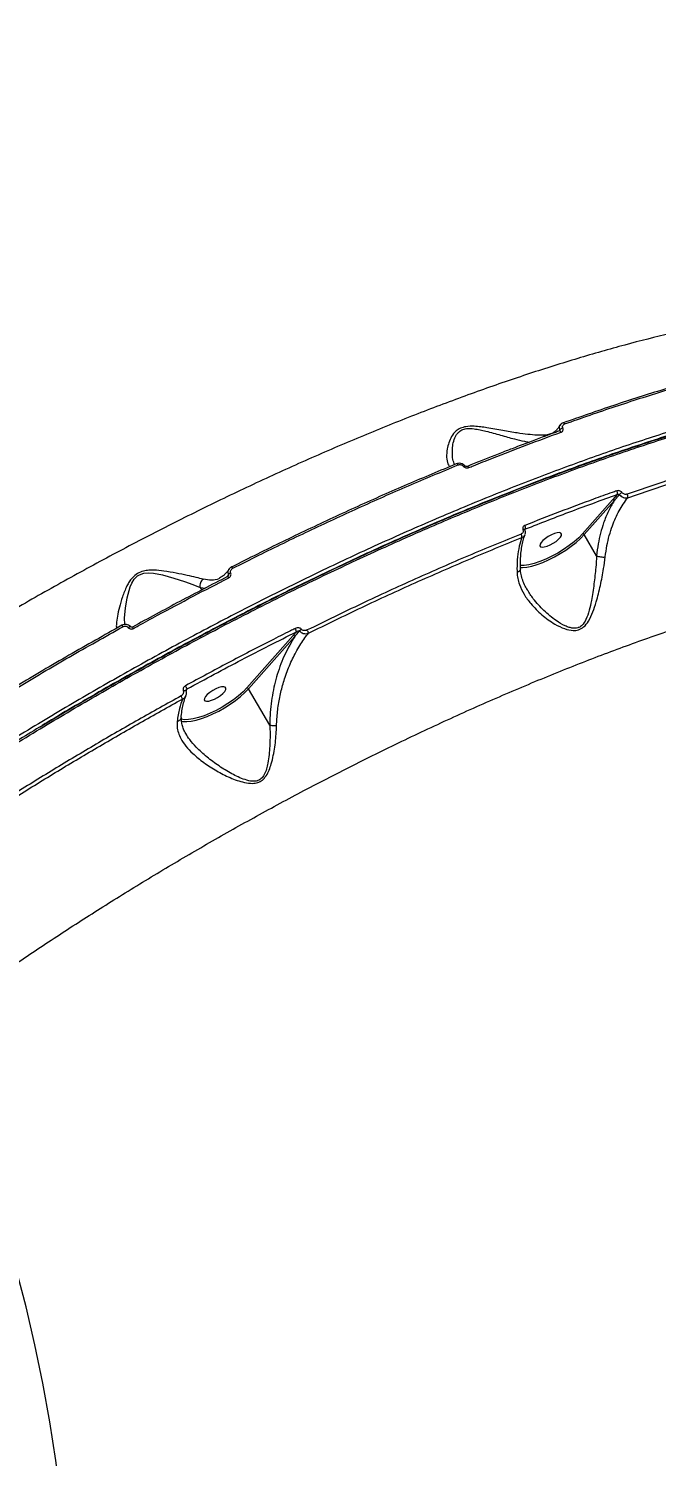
# Model space of a CAD drawing. Header units: millimetres. Extents: x -6879 to 7341, y -8047 to 7187.
# Drawn here: x 160 to 388, y 3235 to 3752 of the extents above; entities that cross this region are included whole.
import ezdxf

# ---------------------------------------------------------------- set-up
doc = ezdxf.new("R2010")
doc.units = ezdxf.units.MM
for name, color, linetype in [('DIKOM_ОБЪЕКТ', 7, 'Continuous'), ('DIKOM_РАЗМЕР_ЗОНА', 7, 'Continuous'), ('DIKOM_РАЗМЕР_ОБЪЕКТА', 7, 'Continuous')]:
    doc.layers.add(name, color=color, linetype=linetype)
doc.styles.add('style1', font='arial.ttf', dxfattribs={"width": 0.8})
doc.dimstyles.new('1-50', dxfattribs={"dimtxt": 300, "dimasz": 200, "dimexe": 100, "dimexo": 0, "dimgap": 100, "dimtad": 0, "dimdec": 0, "dimtxsty": 'style1', "dimcen": 0, "dimclrd": 7, "dimclre": 7, "dimadec": 1, "dimazin": 2, "dimtfac": 1, "dimtdec": 0, "dimtmove": 1, "dimatfit": 3, "dimfxl": 0, "dimlwd": 25, "dimlwe": 18, "dimarcsym": 0})

# ---------------------------------------------------------------- blocks, each defined once
blk = doc.blocks.new('*D19')
at = {"layer": 'Defpoints', "color": 0, "transparency": 16777216}
for p in [(5624.04, 6094.27), (-4435.35, 2864.29), (5624.04, -2640.11)]:
    blk.add_point(p, dxfattribs=at)
at = {"layer": 'DIKOM_РАЗМЕР_ОБЪЕКТА', "color": 7, "lineweight": 18, "transparency": 16777216}
for p, q in [((-4435.35, 2864.29), (-4435.35, 6194.27)), ((5624.04, -2640.11), (5624.04, 6194.27))]:
    blk.add_line(p, q, dxfattribs=at)
at = {"layer": 'DIKOM_РАЗМЕР_ОБЪЕКТА', "color": 7, "lineweight": 25, "transparency": 16777216}
for p, q in [((-4235.35, 6094.27), (2113.67, 6094.27)), ((5424.04, 6094.27), (3193.46, 6094.27))]:
    blk.add_line(p, q, dxfattribs=at)
at = {"layer": 'DIKOM_РАЗМЕР_ОБЪЕКТА', "color": 7, "transparency": 16777216}
for points in [[(-4235.35, 6127.6), (-4235.35, 6060.94), (-4435.35, 6094.27)], [(5424.04, 6127.6), (5424.04, 6060.94), (5624.04, 6094.27)]]:
    blk.add_solid(points, dxfattribs=at)
at = {"layer": 'DIKOM_РАЗМЕР_ОБЪЕКТА', "color": 0, "transparency": 16777216, "insert": (2653.56, 6094.27), "char_height": 300, "attachment_point": 5, "style": 'style1'}
blk.add_mtext('10100', dxfattribs=at)
blk = doc.blocks.new('*D17')
at = {"layer": 'Defpoints', "color": 0, "transparency": 16777216}
for p in [(-5935.35, 6990.27), (-5935.35, 998.27), (7340.79, -2830.86)]:
    blk.add_point(p, dxfattribs=at)
at = {"layer": 'DIKOM_РАЗМЕР_ЗОНА', "color": 7, "lineweight": 18, "transparency": 16777216}
for p, q in [((-5935.35, 998.27), (-5935.35, 7090.27)), ((7340.79, -2830.86), (7340.79, 7090.27))]:
    blk.add_line(p, q, dxfattribs=at)
at = {"layer": 'DIKOM_РАЗМЕР_ЗОНА', "color": 7, "lineweight": 25, "transparency": 16777216}
for p, q in [((-5735.35, 6990.27), (2016.67, 6990.27)), ((7140.79, 6990.27), (3096.46, 6990.27))]:
    blk.add_line(p, q, dxfattribs=at)
at = {"layer": 'DIKOM_РАЗМЕР_ЗОНА', "color": 7, "transparency": 16777216}
for points in [[(-5735.35, 7023.6), (-5735.35, 6956.94), (-5935.35, 6990.27)], [(7140.79, 7023.6), (7140.79, 6956.94), (7340.79, 6990.27)]]:
    blk.add_solid(points, dxfattribs=at)
at = {"layer": 'DIKOM_РАЗМЕР_ЗОНА', "color": 0, "transparency": 16777216, "insert": (2556.56, 6990.27), "char_height": 300, "attachment_point": 5, "style": 'style1'}
blk.add_mtext('13300', dxfattribs=at)

msp = doc.modelspace()

# ---------------------------------------------------------------- linework, layer by layer
at = {"layer": 'DIKOM_ОБЪЕКТ', "color": 7, "linetype": 'Continuous', "lineweight": 15}
for p, q in [((352.68, 3606.97), (352.48, 3606.58)), ((349.44, 3605.53), (347.67, 3605.13)), ((371.83, 3581.64), (360.98, 3569.38)), ((361.58, 3569.05), (372.43, 3581.31)), ((373.58, 3583.61), (371.83, 3581.64)), ((340.11, 3570.67), (340.32, 3571.11)), ((366.07, 3561.38), (361.58, 3569.05)), ((232.74, 3556.44), (232.65, 3556.28)), ((222.3, 3549.94), (224.22, 3549.67)), ((222.3, 3549.94), (222.87, 3548.97)), ((229.84, 3553.53), (229.73, 3553.47)), ((256.05, 3532.5), (239.27, 3513.54)), ((239.86, 3513.21), (256.65, 3532.17)), ((257.25, 3533.86), (256.05, 3532.5)), ((217.22, 3512.44), (217.56, 3513.14)), ((247.57, 3500.04), (239.86, 3513.21))]:
    msp.add_line(p, q, dxfattribs=at)
at = {"layer": 'DIKOM_ОБЪЕКТ', "color": 7, "linetype": 'Continuous', "lineweight": 15, "flags": 128}
for points in [[(353.9, 3609.59), (353.83, 3609.56), (353.8, 3609.53)], [(354.49, 3609.16), (354.4, 3609.3), (354.3, 3609.42), (354.2, 3609.51), (354.09, 3609.57), (354, 3609.6), (353.91, 3609.6), (353.9, 3609.59)], [(353.21, 3606.2), (353.12, 3606.35), (353.01, 3606.47), (352.91, 3606.56), (352.8, 3606.62), (352.7, 3606.65), (352.62, 3606.63), (352.61, 3606.63)], [(315.84, 3594.31), (315.75, 3594.46), (315.65, 3594.58), (315.56, 3594.67), (315.47, 3594.74), (315.38, 3594.77), (315.31, 3594.77), (315.25, 3594.74), (315.2, 3594.68)], [(317.76, 3593.83), (317.88, 3593.89), (317.99, 3593.95), (318.1, 3593.99), (318.19, 3594.01), (318.26, 3594.01), (318.32, 3594), (318.36, 3593.98), (318.36, 3593.97)], [(319.7, 3593.33), (319.61, 3593.47), (319.51, 3593.6), (319.41, 3593.69), (319.32, 3593.76), (319.23, 3593.79), (319.15, 3593.78), (319.15, 3593.78)], [(340.1, 3570.75), (340.06, 3570.81), (339.98, 3570.86), (339.86, 3570.88), (339.72, 3570.89), (339.56, 3570.88), (339.38, 3570.84)], [(360.98, 3569.38), (359.59, 3567.95), (357.95, 3566.5), (356.11, 3565.07), (354.11, 3563.69), (351.99, 3562.39), (349.82, 3561.2), (347.63, 3560.16), (345.49, 3559.29), (343.45, 3558.61), (341.55, 3558.13), (339.84, 3557.88), (338.36, 3557.84), (338.35, 3557.84)], [(338.38, 3557.14), (339.18, 3557.14), (340.77, 3557.31), (342.55, 3557.68), (344.48, 3558.24), (346.53, 3558.99), (348.64, 3559.91), (350.78, 3560.98), (352.9, 3562.17), (354.94, 3563.47), (356.87, 3564.83), (358.65, 3566.24), (360.23, 3567.65), (361.58, 3569.05)], [(353.4, 3569.27), (353.14, 3569.62), (352.59, 3569.78), (351.79, 3569.72), (350.79, 3569.45), (349.69, 3569), (348.56, 3568.4), (347.51, 3567.7), (346.62, 3566.95), (345.95, 3566.22), (345.57, 3565.57), (345.5, 3565.05), (345.76, 3564.69), (346.31, 3564.54), (347.11, 3564.6), (348.11, 3564.86), (349.21, 3565.32), (350.34, 3565.92), (351.39, 3566.62), (352.28, 3567.36), (352.95, 3568.09), (353.33, 3568.74), (353.4, 3569.27)], [(194.94, 3536.48), (194.93, 3538.96), (195.23, 3542.38), (195.81, 3546.11), (196.93, 3550.09), (197.54, 3551.52), (198.39, 3552.89), (199.58, 3554.09), (200.02, 3554.39), (201.5, 3555), (201.87, 3555.09), (203.63, 3555.24), (205.35, 3555.11), (208.64, 3554.47), (212.82, 3553.28), (216.6, 3552.02), (219.7, 3550.93), (222.29, 3549.95), (222.29, 3549.95), (222.29, 3549.95)], [(233.72, 3557.37), (233.71, 3557.36), (233.7, 3557.31)], [(234.15, 3556.86), (234.06, 3557), (233.98, 3557.13), (233.9, 3557.23), (233.83, 3557.31), (233.78, 3557.36), (233.74, 3557.37), (233.72, 3557.37)], [(232.24, 3553.91), (232.23, 3553.89), (232.22, 3553.84)], [(232.67, 3553.4), (232.58, 3553.55), (232.49, 3553.68), (232.41, 3553.79), (232.34, 3553.86), (232.29, 3553.91), (232.25, 3553.92), (232.24, 3553.91)], [(194.29, 3535.7), (194.2, 3535.84), (194.12, 3535.97), (194.05, 3536.08), (193.99, 3536.16), (193.95, 3536.22), (193.92, 3536.24), (193.91, 3536.24), (193.92, 3536.2)], [(196.2, 3535.37), (196.37, 3535.49), (196.53, 3535.58), (196.68, 3535.65), (196.81, 3535.7), (196.93, 3535.72), (197.02, 3535.72), (197.08, 3535.68), (197.09, 3535.67)], [(231.68, 3513.43), (231.43, 3513.78), (230.88, 3513.94), (230.07, 3513.88), (229.08, 3513.61), (227.97, 3513.16), (226.85, 3512.56), (225.8, 3511.86), (224.9, 3511.11), (224.24, 3510.38), (223.86, 3509.73), (223.79, 3509.21), (224.04, 3508.85), (224.59, 3508.7), (225.4, 3508.76), (226.4, 3509.02), (227.5, 3509.48), (228.62, 3510.08), (229.67, 3510.78), (230.57, 3511.52), (231.23, 3512.25), (231.61, 3512.9), (231.68, 3513.43)], [(239.27, 3513.54), (237.87, 3512.11), (236.24, 3510.66), (234.4, 3509.23), (232.4, 3507.85), (230.28, 3506.55), (228.1, 3505.36), (225.92, 3504.32), (223.78, 3503.45), (221.73, 3502.77), (219.83, 3502.29), (218.12, 3502.04), (216.65, 3502), (215.44, 3502.2), (215.42, 3502.2)], [(215.53, 3501.44), (216.11, 3501.34), (217.47, 3501.3), (219.05, 3501.47), (220.83, 3501.84), (222.77, 3502.4), (224.81, 3503.15), (226.93, 3504.07), (229.07, 3505.14), (231.18, 3506.33), (233.23, 3507.63), (235.16, 3508.99), (236.93, 3510.4), (238.51, 3511.81), (239.86, 3513.21)], [(216.2, 3512.48), (216.43, 3512.56), (216.65, 3512.61), (216.85, 3512.63), (217.02, 3512.62), (217.14, 3512.59), (217.22, 3512.53), (217.23, 3512.51)], [(174.37, 3191.28), (173.26, 3205.42), (171.79, 3219.52), (169.97, 3233.57), (167.8, 3247.58), (165.28, 3261.52), (162.41, 3275.39), (159.19, 3289.19), (155.63, 3302.9), (151.73, 3316.53), (147.49, 3330.05), (142.9, 3343.47), (137.99, 3356.78), (132.73, 3369.96), (127.15, 3383.02)]]:
    msp.add_lwpolyline(points, dxfattribs=at)
at = {"layer": 'DIKOM_ОБЪЕКТ', "color": 7, "linetype": 'Continuous', "lineweight": 15}
for centre, radius, start, end in [((354.1, 3605.94), 1.76, 98.0161, 143.8834), ((371.87, 3581.01), 0.635, 28.108, 93.5156), ((372.1, 3584.06), 1.55, 343.0401, 33.7853), ((376.89, 3581.37), 3.35, 118.4044, 138.94), ((375.84, 3582.86), 1.59, 344.9001, 33.0941), ((338.58, 3571.41), 1.76, 350.2292, 33.8782), ((337.15, 3568.25), 1.87, 352.9997, 33.1979), ((361.02, 3568.75), 0.635, 28.1042, 93.5195), ((233.88, 3553.51), 1.7, 105.5248, 141.8227), ((196.74, 3534.5), 1.48, 21.6873, 47.543), ((253.97, 3533.25), 3.34, 10.5227, 32.6972), ((260.57, 3532.41), 2.82, 123.4276, 141.8995), ((258.24, 3532.66), 3.43, 11.1267, 32.2588), ((256.08, 3531.87), 0.635, 28.108, 93.5156), ((210.86, 3510.54), 7.18, 21.256, 31.4926), ((208.13, 3506.22), 8.48, 22.6915, 31.163), ((239.3, 3512.91), 0.635, 28.1073, 93.5163)]:
    msp.add_arc(centre, radius, start, end, dxfattribs=at)
for points, knots in [([(500.36, 3651.28), (496.75, 3651.73), (489.53, 3652.63), (477.6, 3653.1), (464.92, 3652.92), (451.45, 3652.03), (437.29, 3650.46), (422.46, 3648.2), (406.99, 3645.24), (390.9, 3641.6), (374.25, 3637.29), (357.13, 3632.34), (339.61, 3626.78), (321.73, 3620.6), (303.53, 3613.81), (285.03, 3606.44), (266.3, 3598.51), (247.43, 3590.06), (228.5, 3581.13), (209.57, 3571.74), (190.66, 3561.89), (171.81, 3551.62), (153.07, 3540.96), (134.55, 3529.97), (116.32, 3518.68), (98.43, 3507.14), (80.91, 3495.35), (63.79, 3483.34), (47.13, 3471.16), (31.01, 3458.86), (15.49, 3446.5), (1.75, 3435.04), (-10.38, 3424.51), (-17.4, 3418.12), (-20.91, 3414.92)], [0, 0, 0, 0, 0.031557, 0.063213, 0.09492, 0.126627, 0.158283, 0.189839, 0.221397, 0.253054, 0.284762, 0.31647, 0.348127, 0.379685, 0.411265, 0.442944, 0.474674, 0.506404, 0.538084, 0.569664, 0.601295, 0.633025, 0.664806, 0.696588, 0.728318, 0.75995, 0.791659, 0.823468, 0.855327, 0.887186, 0.918995, 0.950705, 0.975352, 1, 1, 1, 1]), ([(584.28, 3621.33), (582.55, 3622.06), (577.88, 3624), (569.44, 3626.58), (558.74, 3628.86), (546.96, 3630.4), (534.12, 3631.19), (520.23, 3631.18), (505.61, 3630.39), (490.31, 3628.83), (474.41, 3626.55), (457.67, 3623.5), (440.1, 3619.66), (421.75, 3615.03), (403.01, 3609.71), (383.96, 3603.73), (364.69, 3597.15), (344.87, 3589.85), (324.55, 3581.82), (303.8, 3573.09), (283.31, 3563.95), (263.15, 3554.47), (243.41, 3544.72), (223.5, 3534.42), (203.49, 3523.59), (183.44, 3512.26), (163.52, 3500.51), (143.79, 3488.37), (124.32, 3475.88), (105.05, 3462.98), (86.05, 3449.72), (67.4, 3436.13), (49.5, 3422.5), (32.41, 3408.89), (16.15, 3395.34), (0.45, 3381.63), (-14.61, 3367.81), (-28.94, 3353.91), (-41.5, 3341.06), (-48.92, 3332.92), (-52.21, 3329.32)], [0, 0, 0, 0, 0.015652, 0.042168, 0.068704, 0.09522, 0.122506, 0.149814, 0.1771, 0.203616, 0.230153, 0.256669, 0.283955, 0.311264, 0.33855, 0.365066, 0.391602, 0.418118, 0.445404, 0.472713, 0.499999, 0.52556, 0.55114, 0.576701, 0.602949, 0.629218, 0.655467, 0.681983, 0.708519, 0.735035, 0.762321, 0.78963, 0.816916, 0.843432, 0.869969, 0.896485, 0.923771, 0.951079, 0.978366, 1, 1, 1, 1]), ([(40.09, 3412.59), (43.42, 3415.24), (52.42, 3422.38), (67.58, 3433.92), (85.66, 3447.14), (104.44, 3460.29), (123.86, 3473.33), (143.88, 3486.21), (164.05, 3498.64), (184.3, 3510.59), (204.55, 3522.03), (225.14, 3533.17), (246.01, 3543.94), (267.09, 3554.29), (287.92, 3564), (308.43, 3573.05), (328.56, 3581.44), (348.65, 3589.3), (368.62, 3596.58), (388.38, 3603.24), (407.52, 3609.14), (425.98, 3614.27), (443.72, 3618.65), (461.04, 3622.35), (477.85, 3625.33), (494.08, 3627.55), (509.37, 3628.97), (523.7, 3629.61), (537.05, 3629.49), (549.64, 3628.61), (561.4, 3626.94), (572.26, 3624.47), (581.57, 3621.4), (589.46, 3617.83), (595.44, 3614.44), (598.59, 3611.95), (599.84, 3610.97)], [0, 0, 0, 0, 0.017703, 0.047693, 0.077705, 0.107695, 0.138556, 0.169442, 0.200303, 0.230293, 0.260306, 0.290296, 0.321156, 0.352043, 0.382903, 0.412893, 0.442906, 0.472896, 0.503757, 0.534643, 0.565504, 0.595493, 0.625506, 0.655496, 0.686357, 0.717243, 0.748104, 0.778094, 0.808107, 0.838096, 0.868957, 0.899843, 0.930704, 0.956805, 0.982938, 1, 1, 1, 1]), ([(164.16, 3499.32), (164.21, 3499.35), (170.67, 3503.33), (183.8, 3510.95), (203.51, 3522.14), (223.42, 3532.91), (243.4, 3543.26), (263.36, 3553.14), (283.51, 3562.63), (303.81, 3571.69), (324.23, 3580.28), (344.44, 3588.27), (364.35, 3595.63), (383.87, 3602.32), (402.94, 3608.31), (421.51, 3613.59), (439.57, 3618.15), (457.06, 3621.98), (473.9, 3625.08), (490.01, 3627.42), (504.36, 3628.89), (517.09, 3629.64), (528.35, 3629.83), (539.03, 3629.53), (549.23, 3628.71), (558.91, 3627.35), (568, 3625.44), (576.44, 3623.03), (581.45, 3620.98), (583.96, 3619.96)], [0, 0, 0, 0, 0.000287, 0.03971, 0.079248, 0.118845, 0.158441, 0.197979, 0.237402, 0.278333, 0.319393, 0.360519, 0.401645, 0.442706, 0.483637, 0.524568, 0.565628, 0.606754, 0.64788, 0.688941, 0.729872, 0.763038, 0.796238, 0.829439, 0.862605, 0.896934, 0.931302, 0.96567, 1, 1, 1, 1]), ([(599.71, 3611.28), (599.16, 3611.72), (597.52, 3613.03), (594.51, 3615.02), (590.7, 3617.25), (586.61, 3619.31), (582.25, 3621.2), (577.63, 3622.92), (572.78, 3624.45), (567.7, 3625.79), (562.41, 3626.95), (556.89, 3627.92), (551.15, 3628.7), (545.19, 3629.3), (539.01, 3629.71), (532.59, 3629.94), (525.95, 3629.98), (519.09, 3629.84), (511.99, 3629.51), (504.67, 3628.99), (497.18, 3628.3), (489.53, 3627.42), (481.73, 3626.37), (473.78, 3625.13), (465.68, 3623.72), (457.43, 3622.13), (449.02, 3620.36), (440.45, 3618.41), (431.72, 3616.28), (422.82, 3613.97), (413.75, 3611.48), (404.54, 3608.81), (395.2, 3605.97), (385.79, 3602.97), (376.32, 3599.83), (366.78, 3596.53), (357.18, 3593.09), (347.51, 3589.49), (337.77, 3585.73), (327.95, 3581.83), (318.06, 3577.76), (308.08, 3573.54), (298.02, 3569.16), (287.89, 3564.63), (277.71, 3559.96), (267.54, 3555.17), (257.4, 3550.27), (247.29, 3545.26), (237.21, 3540.15), (227.15, 3534.92), (217.12, 3529.59), (207.1, 3524.15), (197.1, 3518.58), (189.44, 3514.25), (185.12, 3511.74), (184.11, 3511.15)], [0, 0, 0, 0, 0.009822, 0.02895, 0.04816, 0.067472, 0.086905, 0.106415, 0.125861, 0.145217, 0.164505, 0.183744, 0.202955, 0.222158, 0.241373, 0.260614, 0.279903, 0.299262, 0.318712, 0.338247, 0.35775, 0.377136, 0.396438, 0.415678, 0.43488, 0.454064, 0.473253, 0.492461, 0.511711, 0.531024, 0.550422, 0.569921, 0.589422, 0.608821, 0.62813, 0.647373, 0.66657, 0.685744, 0.704917, 0.724106, 0.74333, 0.762612, 0.781972, 0.801434, 0.820934, 0.840359, 0.859687, 0.878942, 0.898146, 0.917321, 0.936488, 0.955667, 0.974875, 0.994134, 1, 1, 1, 1]), ([(425.03, 3631.25), (419.37, 3629.8), (408.06, 3626.91), (390.43, 3621.74), (372.37, 3616.01), (359.97, 3611.66), (353.77, 3609.49)], [0, 0, 0, 0, 0.248594, 0.49719, 0.748595, 1, 1, 1, 1]), ([(354.49, 3609.16), (360.64, 3611.32), (372.93, 3615.63), (390.97, 3621.36), (408.72, 3626.57), (420.18, 3629.51), (425.91, 3630.98)], [0, 0, 0, 0, 0.2485946, 0.4971902, 0.7485962, 1, 1, 1, 1]), ([(347.67, 3605.13), (347.22, 3605.11), (346.31, 3605.06), (344.17, 3605.11), (341.2, 3605.35), (337.03, 3605.91), (332.06, 3606.78), (327.54, 3607.63), (324.05, 3608.14), (321.49, 3608.37), (318.93, 3608.32), (316.65, 3607.67), (314.78, 3606.46), (313.37, 3604.59), (312.42, 3602.34), (311.78, 3599.71), (311.6, 3596.97), (311.96, 3594.85), (312.57, 3594.01), (312.78, 3593.71)], [0, 0, 0, 0, 0.044337, 0.089588, 0.159954, 0.232467, 0.3225, 0.415212, 0.450361, 0.485928, 0.532943, 0.566426, 0.599807, 0.6531, 0.710266, 0.768667, 0.857877, 0.949791, 1, 1, 1, 1]), ([(314.59, 3594.42), (314.37, 3595.01), (313.82, 3596.44), (313.71, 3599.06), (313.91, 3601.77), (314.42, 3603.7), (315.13, 3605.16), (315.91, 3606.18), (317.13, 3607.08), (319.17, 3607.61), (321.5, 3607.48), (323.82, 3607.07), (327.06, 3606.29), (331.31, 3605.1), (335.94, 3603.81), (339.43, 3602.97), (341.05, 3602.68), (341.62, 3602.57)], [0, 0, 0, 0, 0.082475, 0.198578, 0.271165, 0.343556, 0.375555, 0.407445, 0.445616, 0.483564, 0.53884, 0.582415, 0.626079, 0.74255, 0.859104, 0.950662, 1, 1, 1, 1]), ([(352.73, 3608.7), (352.59, 3608.44), (352.2, 3607.73), (351.48, 3606.87), (350.59, 3606.1), (349.91, 3605.67), (349.47, 3605.55), (349.38, 3605.53)], [0, 0, 0, 0, 0.147047, 0.398727, 0.657783, 0.931482, 1, 1, 1, 1]), ([(352.77, 3608.61), (352.73, 3608.54), (352.55, 3608.29), (352.48, 3607.71), (352.61, 3607.22), (352.68, 3606.97)], [0, 0, 0, 0, 0.137457, 0.56865, 1, 1, 1, 1]), ([(352.68, 3606.97), (352.69, 3606.93), (352.72, 3606.83), (352.71, 3606.73), (352.68, 3606.68), (352.68, 3606.67)], [0, 0, 0, 0, 0.4461514, 0.8938525, 1, 1, 1, 1]), ([(353.91, 3609.57), (353.74, 3609.5), (353.3, 3609.34), (352.89, 3608.97), (352.78, 3608.65), (352.76, 3608.61)], [0, 0, 0, 0, 0.350117, 0.901799, 1, 1, 1, 1]), ([(353.21, 3606.2), (353.24, 3606.21), (353.41, 3606.27), (353.68, 3606.46), (353.9, 3606.82), (353.98, 3607.24), (353.9, 3607.53), (353.85, 3607.68)], [0, 0, 0, 0, 0.048878, 0.287053, 0.524989, 0.762529, 1, 1, 1, 1]), ([(353.85, 3607.68), (353.81, 3607.82), (353.72, 3608.12), (353.8, 3608.54), (354.03, 3608.9), (354.3, 3609.08), (354.47, 3609.15), (354.49, 3609.16)], [0, 0, 0, 0, 0.23771, 0.475511, 0.713689, 0.952005, 1, 1, 1, 1]), ([(319.7, 3593.33), (320.28, 3593.56), (323.14, 3594.72), (330.2, 3597.53), (340.83, 3601.66), (349.09, 3604.68), (353.21, 3606.2)], [0, 0, 0, 0, 0.050767, 0.253855, 0.6267, 1, 1, 1, 1]), ([(352.61, 3606.63), (352.14, 3606.46), (348.44, 3605.14), (342.91, 3603.08), (337.82, 3601.12), (336.01, 3600.42)], [0, 0, 0, 0, 0.086361, 0.674721, 1, 1, 1, 1]), ([(347.67, 3605.13), (347.63, 3605.12), (347.46, 3605.05), (347.12, 3604.88), (346.89, 3604.62), (346.76, 3604.48)], [0, 0, 0, 0, 0.113636, 0.503364, 1, 1, 1, 1]), ([(352.68, 3606.67), (352.69, 3606.67), (352.71, 3606.66), (352.62, 3606.64), (352.61, 3606.64)], [0, 0, 0, 0, 0.919699, 1, 1, 1, 1]), ([(451.35, 3605.47), (448.67, 3604.84), (440.82, 3602.99), (427.47, 3599.52), (411.13, 3594.83), (394.38, 3589.62), (382.91, 3585.69), (377.17, 3583.72)], [0, 0, 0, 0, 0.1144543, 0.3347645, 0.555076, 0.7775378, 1, 1, 1, 1]), ([(377.37, 3582.44), (383.04, 3584.39), (394.38, 3588.27), (411.04, 3593.46), (427.4, 3598.16), (440.83, 3601.66), (448.7, 3603.51), (451.38, 3604.13)], [0, 0, 0, 0, 0.2203094, 0.4406211, 0.6630825, 0.8855442, 1, 1, 1, 1]), ([(336.01, 3600.42), (334.54, 3599.86), (329.8, 3598.05), (324.17, 3595.83), (320, 3594.12), (319.14, 3593.77)], [0, 0, 0, 0, 0.263136, 0.849558, 1, 1, 1, 1]), ([(315.2, 3594.68), (309.28, 3592.22), (297.45, 3587.31), (279.46, 3579.34), (261.33, 3570.93), (246.04, 3563.52), (236.83, 3558.89), (233.7, 3557.31)], [0, 0, 0, 0, 0.220311, 0.440622, 0.663083, 0.885545, 1, 1, 1, 1]), ([(234.15, 3556.86), (237.29, 3558.44), (246.46, 3563.06), (261.67, 3570.43), (279.78, 3578.83), (297.88, 3586.85), (309.85, 3591.83), (315.84, 3594.31)], [0, 0, 0, 0, 0.114455, 0.334766, 0.555077, 0.777538, 1, 1, 1, 1]), ([(318.38, 3593.93), (318.36, 3593.96), (318.17, 3594.19), (317.71, 3594.57), (316.9, 3594.89), (316.01, 3594.95), (315.47, 3594.77), (315.2, 3594.68)], [0, 0, 0, 0, 0.030029, 0.263955, 0.506652, 0.754464, 1, 1, 1, 1]), ([(315.84, 3594.31), (316, 3594.36), (316.33, 3594.46), (316.86, 3594.41), (317.35, 3594.21), (317.63, 3593.98), (317.74, 3593.84), (317.76, 3593.83)], [0, 0, 0, 0, 0.2486866, 0.4975095, 0.7389361, 0.9703652, 1, 1, 1, 1]), ([(317.76, 3593.83), (317.89, 3593.69), (318.14, 3593.44), (318.66, 3593.23), (319.21, 3593.18), (319.54, 3593.28), (319.7, 3593.33)], [0, 0, 0, 0, 0.259247, 0.502159, 0.751118, 1, 1, 1, 1]), ([(319.15, 3593.78), (319.14, 3593.78), (319.09, 3593.75), (318.96, 3593.73), (318.78, 3593.74), (318.61, 3593.79), (318.48, 3593.86), (318.39, 3593.93), (318.37, 3593.97), (318.36, 3593.98)], [0, 0, 0, 0, 0.0521481, 0.2775814, 0.4729448, 0.6440752, 0.7961325, 0.9551648, 1, 1, 1, 1]), ([(373.39, 3584.92), (372.83, 3584.72), (370.05, 3583.74), (363.15, 3581.25), (352.61, 3577.33), (344.24, 3574.04), (340.04, 3572.4)], [0, 0, 0, 0, 0.050768, 0.253846, 0.626694, 1, 1, 1, 1]), ([(340.32, 3571.11), (345.91, 3573.31), (357.11, 3577.7), (368.09, 3581.64), (373.58, 3583.61)], [0, 0, 0, 0, 0.499452, 1, 1, 1, 1]), ([(372.43, 3581.31), (371.72, 3580.07), (370.28, 3577.59), (368.68, 3573.62), (367.47, 3569.64), (366.58, 3565.65), (366.24, 3562.83), (366.07, 3561.38)], [0, 0, 0, 0, 0.219896, 0.442773, 0.623672, 0.806257, 1, 1, 1, 1]), ([(369.22, 3560.97), (369.41, 3562.35), (369.76, 3565.01), (370.65, 3568.78), (372.02, 3573.09), (374.12, 3577.88), (376.28, 3580.91), (377.37, 3582.44)], [0, 0, 0, 0, 0.164795, 0.318441, 0.47352, 0.733309, 1, 1, 1, 1]), ([(372.43, 3581.31), (372.59, 3581.5), (373.23, 3582.26), (373.88, 3583.01), (374.37, 3583.57)], [0, 0, 0, 0, 0.2563586, 1, 1, 1, 1]), ([(375.3, 3584.32), (375.28, 3584.33), (375.17, 3584.48), (374.89, 3584.73), (374.4, 3584.95), (373.87, 3585.04), (373.55, 3584.96), (373.39, 3584.92)], [0, 0, 0, 0, 0.029905, 0.261792, 0.503921, 0.751973, 1, 1, 1, 1]), ([(373.58, 3583.61), (373.65, 3583.64), (373.79, 3583.7), (374.01, 3583.73), (374.2, 3583.7), (374.3, 3583.63), (374.35, 3583.59), (374.36, 3583.58), (374.37, 3583.57)], [0, 0, 0, 0, 0.272629, 0.532566, 0.766733, 0.931856, 0.974081, 1, 1, 1, 1]), ([(374.37, 3583.57), (374.39, 3583.54), (374.58, 3583.3), (375.03, 3582.89), (375.8, 3582.5), (376.63, 3582.31), (377.12, 3582.4), (377.37, 3582.44)], [0, 0, 0, 0, 0.033334, 0.266425, 0.508264, 0.755235, 1, 1, 1, 1]), ([(377.17, 3583.72), (377.01, 3583.68), (376.7, 3583.61), (376.17, 3583.69), (375.7, 3583.91), (375.42, 3584.16), (375.31, 3584.3), (375.3, 3584.32)], [0, 0, 0, 0, 0.247848, 0.495918, 0.736449, 0.967028, 1, 1, 1, 1]), ([(339.38, 3570.84), (339.42, 3570.69), (339.51, 3570.39), (339.42, 3569.95), (339.19, 3569.57), (338.91, 3569.36), (338.74, 3569.29), (338.71, 3569.28)], [0, 0, 0, 0, 0.236433, 0.472931, 0.709893, 0.946829, 1, 1, 1, 1]), ([(340.04, 3572.4), (340.01, 3572.38), (339.84, 3572.31), (339.56, 3572.1), (339.33, 3571.73), (339.25, 3571.29), (339.33, 3570.99), (339.38, 3570.84)], [0, 0, 0, 0, 0.054571, 0.291379, 0.527817, 0.763994, 1, 1, 1, 1]), ([(340.11, 3570.75), (340.1, 3570.75), (340.08, 3570.8), (340.09, 3570.86), (340.08, 3570.89), (340.1, 3570.9), (340.1, 3570.9)], [0, 0, 0, 0, 0.066997, 0.448922, 0.986148, 1, 1, 1, 1]), ([(340.11, 3569.18), (340.17, 3569.33), (340.32, 3569.72), (340.29, 3570.29), (340.12, 3570.64), (340.08, 3570.74)], [0, 0, 0, 0, 0.293796, 0.798756, 1, 1, 1, 1]), ([(340.1, 3570.9), (340.12, 3570.94), (340.16, 3571.02), (340.25, 3571.08), (340.31, 3571.11), (340.32, 3571.11)], [0, 0, 0, 0, 0.388215, 0.885492, 1, 1, 1, 1]), ([(338.71, 3569.28), (332.36, 3566.69), (319.67, 3561.51), (300.33, 3553.04), (280.81, 3544.1), (267.7, 3537.7), (261.14, 3534.5)], [0, 0, 0, 0, 0.248596, 0.497193, 0.748597, 1, 1, 1, 1]), ([(261.61, 3533.33), (268.08, 3536.48), (281.01, 3542.8), (300.41, 3551.7), (319.79, 3560.19), (332.59, 3565.42), (339, 3568.03)], [0, 0, 0, 0, 0.248596, 0.497192, 0.748597, 1, 1, 1, 1]), ([(339, 3568.03), (338.64, 3567), (337.93, 3564.91), (337.35, 3561.06), (337.18, 3557.8), (337.22, 3555.83), (337.23, 3555.41)], [0, 0, 0, 0, 0.299163, 0.603991, 0.916345, 1, 1, 1, 1]), ([(338.48, 3556.65), (338.46, 3557.27), (338.42, 3558.83), (338.53, 3561.16), (338.78, 3563.64), (339.18, 3565.89), (339.65, 3567.71), (340.02, 3568.66), (340.17, 3569.04)], [0, 0, 0, 0, 0.121432, 0.309388, 0.498189, 0.6874, 0.876374, 1, 1, 1, 1]), ([(339, 3568.03), (339.05, 3568.05), (339.34, 3568.17), (339.79, 3568.48), (340, 3568.89), (340.1, 3569.08)], [0, 0, 0, 0, 0.105675, 0.576465, 1, 1, 1, 1]), ([(130.14, 3395.82), (135.13, 3399.38), (145.11, 3406.52), (160.5, 3417), (176.14, 3427.3), (192.23, 3437.5), (208.76, 3447.58), (225.7, 3457.5), (242.77, 3467.1), (260.49, 3476.66), (278.85, 3486.11), (297.81, 3495.39), (316.74, 3504.18), (335.53, 3512.43), (354.11, 3520.12), (372.4, 3527.2), (390.35, 3533.64), (407.94, 3539.46), (425.15, 3544.66), (441.89, 3549.19), (458.08, 3553.06), (473.65, 3556.22), (488.57, 3558.67), (502.83, 3560.42), (516.39, 3561.48), (529.2, 3561.83), (541.2, 3561.47), (552.54, 3560.39), (563.13, 3558.52), (572.91, 3555.85), (581.65, 3552.41), (589.3, 3548.19), (595.93, 3543.27), (599.39, 3539.38), (601.11, 3537.44)], [0, 0, 0, 0, 0.027767, 0.055566, 0.083366, 0.111132, 0.140037, 0.16898, 0.197923, 0.226828, 0.258637, 0.290548, 0.32251, 0.354472, 0.386382, 0.418191, 0.449895, 0.4817, 0.513556, 0.545411, 0.577215, 0.608919, 0.640547, 0.672276, 0.704055, 0.735834, 0.767563, 0.799191, 0.832594, 0.866026, 0.89943, 0.932943, 0.966486, 1, 1, 1, 1]), ([(337.23, 3555.41), (337.29, 3554.67), (337.41, 3553.19), (338.19, 3550.49), (339.69, 3547.38), (342.4, 3543.65), (346.11, 3539.92), (350.34, 3536.88), (354.23, 3534.94), (357.21, 3534.2), (359.65, 3534.45), (361.65, 3535.61), (363.38, 3537.9), (364.81, 3541.01), (366.19, 3545.35), (367.52, 3550.62), (368.59, 3556.17), (369.04, 3559.57), (369.22, 3560.97)], [0, 0, 0, 0, 0.040431, 0.080883, 0.150958, 0.221147, 0.313921, 0.406691, 0.468097, 0.518438, 0.55094, 0.585738, 0.630831, 0.689218, 0.747831, 0.841261, 0.934579, 1, 1, 1, 1]), ([(366.07, 3561.37), (366.07, 3561.37), (365.99, 3559.99), (365.78, 3556.61), (365.16, 3551.13), (364.37, 3545.91), (363.43, 3541.59), (362.44, 3538.52), (361.15, 3536.37), (359.96, 3535.53), (358.85, 3535.13), (357.62, 3535.06), (356.08, 3535.42), (353.99, 3536.24), (350.81, 3538.17), (346.87, 3541.49), (343.34, 3545.3), (341.64, 3547.96), (340.95, 3549.05)], [0, 0, 0, 0, 0.000071, 0.079211, 0.190965, 0.305821, 0.374472, 0.444333, 0.49487, 0.523826, 0.532382, 0.567501, 0.595687, 0.624684, 0.697092, 0.807928, 0.921547, 1, 1, 1, 1]), ([(366.07, 3561.38), (366.07, 3561.37), (366.07, 3561.37), (366.07, 3561.37), (366.07, 3561.37), (366.07, 3561.37)], [0, 0, 0, 0, 0.506564, 0.909509, 1, 1, 1, 1]), ([(366.07, 3561.37), (366.29, 3561.29), (366.71, 3561.15), (367.54, 3561), (368.36, 3560.93), (368.92, 3560.94), (369.18, 3560.97), (369.22, 3560.97)], [0, 0, 0, 0, 0.243998, 0.487996, 0.73202, 0.95711, 1, 1, 1, 1]), ([(223.46, 3552.91), (222.63, 3553.11), (220.94, 3553.52), (217.55, 3554.28), (213.63, 3555.11), (209.58, 3555.84), (206.19, 3556.2), (203.68, 3556.17), (201.63, 3555.88), (199.43, 3555.02), (197.74, 3553.53), (196.57, 3551.93), (195.27, 3549.63), (194.05, 3546.44), (192.98, 3542.71), (192.23, 3539.35), (191.92, 3536.93), (191.88, 3535.55), (192.03, 3535.21), (192.06, 3535.14)], [0, 0, 0, 0, 0.075423, 0.152874, 0.23521, 0.319202, 0.380938, 0.412299, 0.444544, 0.481133, 0.523511, 0.55413, 0.585475, 0.668499, 0.753855, 0.838607, 0.925587, 0.986074, 1, 1, 1, 1]), ([(232.65, 3556.49), (232.49, 3556.22), (232.07, 3555.51), (231.3, 3554.66), (230.51, 3553.96), (229.98, 3553.71), (229.79, 3553.62)], [0, 0, 0, 0, 0.185449, 0.49636, 0.819739, 1, 1, 1, 1]), ([(232.65, 3556.28), (232.59, 3556.19), (232.41, 3555.9), (232.34, 3555.28), (232.47, 3554.8), (232.54, 3554.56)], [0, 0, 0, 0, 0.166865, 0.582543, 1, 1, 1, 1]), ([(233.74, 3557.34), (233.55, 3557.24), (233.1, 3557), (232.71, 3556.58), (232.62, 3556.29), (232.62, 3556.28)], [0, 0, 0, 0, 0.400763, 0.985675, 1, 1, 1, 1]), ([(232.67, 3553.4), (232.72, 3553.43), (232.93, 3553.54), (233.22, 3553.81), (233.46, 3554.24), (233.54, 3554.7), (233.46, 3555), (233.42, 3555.15)], [0, 0, 0, 0, 0.082556, 0.321682, 0.551275, 0.775603, 1, 1, 1, 1]), ([(233.42, 3555.15), (233.38, 3555.29), (233.3, 3555.59), (233.38, 3556.04), (233.61, 3556.46), (233.9, 3556.72), (234.1, 3556.83), (234.15, 3556.86)], [0, 0, 0, 0, 0.225646, 0.451353, 0.680169, 0.917606, 1, 1, 1, 1]), ([(338.42, 3556.65), (338.43, 3556.6), (338.47, 3556.39), (338.23, 3556.02), (337.82, 3555.68), (337.44, 3555.49), (337.27, 3555.43), (337.23, 3555.41)], [0, 0, 0, 0, 0.109806, 0.43605, 0.762316, 0.945671, 1, 1, 1, 1]), ([(340.96, 3549.06), (340.7, 3549.48), (340.03, 3550.61), (339.25, 3552.47), (338.68, 3554.59), (338.42, 3555.99), (338.46, 3556.67), (338.46, 3556.68)], [0, 0, 0, 0, 0.171596, 0.458615, 0.733537, 0.996036, 1, 1, 1, 1]), ([(232.22, 3553.84), (226.47, 3550.87), (214.95, 3544.93), (203.48, 3538.67), (197.75, 3535.53)], [0, 0, 0, 0, 0.49945, 1, 1, 1, 1]), ([(198.12, 3535.05), (198.7, 3535.37), (201.61, 3536.98), (208.81, 3540.9), (219.74, 3546.75), (228.36, 3551.18), (232.67, 3553.4)], [0, 0, 0, 0, 0.050766, 0.253846, 0.626694, 1, 1, 1, 1]), ([(223.46, 3552.91), (223.42, 3552.88), (223.18, 3552.72), (222.77, 3552.32), (222.37, 3551.61), (222.17, 3550.76), (222.25, 3550.22), (222.29, 3549.95)], [0, 0, 0, 0, 0.0428866, 0.2679818, 0.5119806, 0.7559919, 1, 1, 1, 1]), ([(222.29, 3549.95), (222.29, 3549.95), (222.29, 3549.94), (222.3, 3549.94), (222.3, 3549.94)], [0, 0, 0, 0, 0.407512, 1, 1, 1, 1]), ([(229.73, 3553.47), (229.5, 3553.33), (228.5, 3552.75), (226.44, 3552.39), (224.46, 3552.73), (223.46, 3552.91)], [0, 0, 0, 0, 0.126637, 0.558531, 1, 1, 1, 1]), ([(232.54, 3554.56), (232.52, 3554.52), (232.39, 3554.26), (232.27, 3554.01), (232.16, 3553.8)], [0, 0, 0, 0, 0.157421, 1, 1, 1, 1]), ([(232.49, 3554.16), (232.48, 3554.14), (232.46, 3554.09), (232.38, 3553.99), (232.28, 3553.94), (232.24, 3553.92)], [0, 0, 0, 0, 0.201642, 0.694547, 1, 1, 1, 1]), ([(232.54, 3554.56), (232.55, 3554.51), (232.56, 3554.46), (232.56, 3554.34), (232.54, 3554.25), (232.5, 3554.18), (232.49, 3554.16)], [0, 0, 0, 0, 0.3498606, 0.4034616, 0.8367497, 1, 1, 1, 1]), ([(193.92, 3536.2), (187.52, 3532.6), (174.71, 3525.42), (155.64, 3514.14), (136.71, 3502.54), (124.31, 3494.54), (118.1, 3490.54)], [0, 0, 0, 0, 0.248596, 0.497193, 0.748597, 1, 1, 1, 1]), ([(118.31, 3489.93), (124.45, 3493.9), (136.75, 3501.83), (155.64, 3513.41), (174.81, 3524.77), (187.8, 3532.05), (194.29, 3535.7)], [0, 0, 0, 0, 0.2485961, 0.4971927, 0.748596, 1, 1, 1, 1]), ([(197.12, 3535.62), (197.08, 3535.67), (196.86, 3535.92), (196.36, 3536.29), (195.56, 3536.54), (194.7, 3536.53), (194.18, 3536.31), (193.92, 3536.2)], [0, 0, 0, 0, 0.0542311, 0.2911137, 0.5276286, 0.7637309, 1, 1, 1, 1]), ([(194.29, 3535.7), (194.44, 3535.77), (194.75, 3535.9), (195.27, 3535.91), (195.75, 3535.77), (196.05, 3535.55), (196.18, 3535.4), (196.2, 3535.37)], [0, 0, 0, 0, 0.236319, 0.472562, 0.709147, 0.945839, 1, 1, 1, 1]), ([(196.2, 3535.37), (196.23, 3535.35), (196.35, 3535.2), (196.65, 3534.98), (197.13, 3534.84), (197.65, 3534.85), (197.96, 3534.98), (198.12, 3535.05)], [0, 0, 0, 0, 0.053523, 0.289792, 0.526322, 0.763099, 1, 1, 1, 1]), ([(197.74, 3535.6), (197.73, 3535.59), (197.68, 3535.55), (197.55, 3535.52), (197.39, 3535.51), (197.24, 3535.55), (197.14, 3535.61), (197.11, 3535.66), (197.1, 3535.68)], [0, 0, 0, 0, 0.039327, 0.240408, 0.436766, 0.64133, 0.875119, 1, 1, 1, 1]), ([(256.78, 3535.06), (256.19, 3534.76), (253.26, 3533.3), (245.16, 3529.21), (232.46, 3522.65), (222.15, 3517.08), (216.99, 3514.29)], [0, 0, 0, 0, 0.04414, 0.220714, 0.610013, 1, 1, 1, 1]), ([(259.01, 3534.77), (258.99, 3534.8), (258.88, 3534.93), (258.6, 3535.14), (258.09, 3535.3), (257.45, 3535.31), (257.02, 3535.15), (256.78, 3535.06)], [0, 0, 0, 0, 0.044066, 0.224576, 0.433773, 0.687508, 1, 1, 1, 1]), ([(261.14, 3534.5), (260.91, 3534.41), (260.49, 3534.25), (259.87, 3534.27), (259.4, 3534.43), (259.14, 3534.62), (259.03, 3534.75), (259.01, 3534.77)], [0, 0, 0, 0, 0.327757, 0.573934, 0.779657, 0.962798, 1, 1, 1, 1]), ([(217.56, 3513.14), (224.15, 3516.7), (237.35, 3523.83), (250.61, 3530.51), (257.25, 3533.86)], [0, 0, 0, 0, 0.499271, 1, 1, 1, 1]), ([(256.65, 3532.17), (255.41, 3530.1), (253.54, 3526.98), (251.56, 3522.21), (249.88, 3517.32), (248.64, 3512.13), (247.89, 3506.74), (247.61, 3503.12), (247.58, 3500.87), (247.57, 3500.04)], [0, 0, 0, 0, 0.2355404, 0.3560375, 0.4765276, 0.701658, 0.817295, 0.9329176, 1, 1, 1, 1]), ([(250.03, 3499.88), (250.06, 3500.67), (250.16, 3503.26), (250.66, 3507.56), (251.67, 3512.64), (253.15, 3517.77), (255.15, 3522.86), (257.69, 3527.79), (259.93, 3531.19), (261.3, 3532.94), (261.61, 3533.33)], [0, 0, 0, 0, 0.06012, 0.196236, 0.332817, 0.469063, 0.630328, 0.792115, 0.953434, 1, 1, 1, 1]), ([(256.65, 3532.17), (256.81, 3532.36), (257.37, 3533.03), (257.94, 3533.69), (258.35, 3534.16)], [0, 0, 0, 0, 0.291273, 1, 1, 1, 1]), ([(257.25, 3533.86), (257.38, 3533.95), (257.6, 3534.09), (257.92, 3534.21), (258.14, 3534.24), (258.26, 3534.21), (258.32, 3534.18), (258.34, 3534.16), (258.35, 3534.16)], [0, 0, 0, 0, 0.369351, 0.644558, 0.83713, 0.927022, 0.971149, 1, 1, 1, 1]), ([(258.35, 3534.16), (258.38, 3534.12), (258.55, 3533.91), (258.96, 3533.56), (259.69, 3533.23), (260.56, 3533.09), (261.22, 3533.19), (261.55, 3533.31), (261.61, 3533.33)], [0, 0, 0, 0, 0.039504, 0.232621, 0.443724, 0.686725, 0.947916, 1, 1, 1, 1]), ([(216.99, 3514.29), (216.93, 3514.26), (216.72, 3514.13), (216.41, 3513.84), (216.17, 3513.4), (216.08, 3512.93), (216.16, 3512.63), (216.2, 3512.48)], [0, 0, 0, 0, 0.091902, 0.33557, 0.563081, 0.781443, 1, 1, 1, 1]), ([(215.38, 3510.61), (210.22, 3507.75), (199.89, 3502.02), (184.49, 3493.1), (169.16, 3483.97), (159.06, 3477.7), (154.01, 3474.57)], [0, 0, 0, 0, 0.2491, 0.4982, 0.749101, 1, 1, 1, 1]), ([(154.71, 3473.53), (159.71, 3476.63), (169.72, 3482.85), (184.97, 3491.94), (200.38, 3500.86), (210.76, 3506.62), (215.95, 3509.49)], [0, 0, 0, 0, 0.2491, 0.498201, 0.7491, 1, 1, 1, 1]), ([(184.11, 3511.15), (181.79, 3509.81), (176.13, 3506.54), (169.78, 3502.78), (165.76, 3500.35), (165.05, 3499.91)], [0, 0, 0, 0, 0.362888, 0.886414, 1, 1, 1, 1]), ([(215.95, 3509.49), (215.55, 3508.39), (214.66, 3505.98), (214.21, 3502.98), (213.96, 3501.37)], [0, 0, 0, 0, 0.460487, 1, 1, 1, 1]), ([(216.2, 3512.48), (216.24, 3512.33), (216.32, 3512.03), (216.22, 3511.54), (215.98, 3511.09), (215.67, 3510.78), (215.44, 3510.65), (215.38, 3510.61)], [0, 0, 0, 0, 0.21688, 0.433456, 0.661964, 0.908097, 1, 1, 1, 1]), ([(215.44, 3502.73), (215.46, 3502.9), (215.53, 3503.99), (215.82, 3505.8), (216.31, 3508.11), (216.79, 3509.77), (217.13, 3510.56), (217.22, 3510.77)], [0, 0, 0, 0, 0.0517252, 0.3353749, 0.6190068, 0.9027646, 1, 1, 1, 1]), ([(215.95, 3509.49), (216.05, 3509.54), (216.4, 3509.73), (216.88, 3510.14), (217.09, 3510.59), (217.18, 3510.78)], [0, 0, 0, 0, 0.172601, 0.6350524, 1, 1, 1, 1]), ([(217.17, 3510.78), (217.23, 3510.94), (217.41, 3511.35), (217.42, 3511.97), (217.25, 3512.36), (217.2, 3512.5)], [0, 0, 0, 0, 0.291558, 0.748346, 1, 1, 1, 1]), ([(217.23, 3512.51), (217.23, 3512.51), (217.21, 3512.55), (217.2, 3512.63), (217.25, 3512.74), (217.26, 3512.78)], [0, 0, 0, 0, 0.041394, 0.627963, 1, 1, 1, 1]), ([(217.26, 3512.78), (217.28, 3512.82), (217.34, 3512.94), (217.45, 3513.05), (217.53, 3513.12), (217.56, 3513.14)], [0, 0, 0, 0, 0.287416, 0.802309, 1, 1, 1, 1]), ([(165.08, 3499.86), (164.73, 3499.65), (158.9, 3496.22), (147.79, 3489.31), (131.77, 3479.17), (116.01, 3468.81), (100.35, 3458.16), (84.82, 3447.24), (69.49, 3436.04), (54.52, 3424.74), (44.91, 3417.14), (40.11, 3413.34)], [0, 0, 0, 0, 0.0079138, 0.1297216, 0.2516545, 0.3735877, 0.4953953, 0.6214763, 0.7476975, 0.8739185, 1, 1, 1, 1]), ([(213.96, 3501.37), (213.93, 3500.71), (213.86, 3499.34), (214.33, 3497.25), (215.35, 3494.89), (217.08, 3492.35), (219.86, 3489.39), (223.6, 3486.35), (228.2, 3483.44), (233.09, 3480.89), (237.5, 3479.32), (240.96, 3478.8), (243.24, 3479.11), (245, 3480.06), (246.37, 3481.7), (247.38, 3483.73), (248.52, 3487.2), (249.49, 3492.08), (249.91, 3496.78), (250.01, 3499.35), (250.03, 3499.88)], [0, 0, 0, 0, 0.039972, 0.083839, 0.127733, 0.188934, 0.250231, 0.33504, 0.419981, 0.502436, 0.584613, 0.629743, 0.658082, 0.686913, 0.717999, 0.753286, 0.788721, 0.882241, 0.975869, 1, 1, 1, 1]), ([(215.42, 3502.73), (215.42, 3502.71), (215.44, 3502.49), (215.21, 3502.1), (214.75, 3501.66), (214.27, 3501.45), (214.01, 3501.38), (213.96, 3501.37)], [0, 0, 0, 0, 0.046184, 0.35778, 0.669309, 0.949699, 1, 1, 1, 1]), ([(217.08, 3496.94), (216.92, 3497.22), (216.45, 3498.03), (215.95, 3499.37), (215.61, 3500.97), (215.5, 3502.09), (215.6, 3502.68), (215.61, 3502.72)], [0, 0, 0, 0, 0.145631, 0.415288, 0.69317, 0.977816, 1, 1, 1, 1]), ([(247.58, 3500.03), (247.58, 3500.03), (247.6, 3499.51), (247.68, 3496.99), (247.62, 3492.37), (247.19, 3487.56), (246.42, 3484.12), (245.7, 3482.16), (244.64, 3480.66), (243.61, 3480.05), (242.56, 3479.7), (240.93, 3479.6), (238.61, 3480.19), (236.11, 3481.19), (232.93, 3482.82), (229.08, 3485.18), (224.71, 3488.42), (221.17, 3491.65), (218.58, 3494.52), (217.54, 3496.21), (217.09, 3496.95)], [0, 0, 0, 0, 0.000104, 0.028758, 0.138616, 0.250874, 0.290817, 0.331498, 0.364969, 0.389613, 0.395251, 0.425663, 0.476445, 0.524379, 0.57237, 0.670668, 0.770951, 0.873416, 0.945007, 1, 1, 1, 1]), ([(247.57, 3500.04), (247.57, 3500.04), (247.57, 3500.04), (247.57, 3500.03), (247.58, 3500.03), (247.58, 3500.03)], [0, 0, 0, 0, 0.43108, 0.774704, 1, 1, 1, 1]), ([(247.58, 3500.03), (247.79, 3499.99), (248.22, 3499.91), (249.05, 3499.86), (249.66, 3499.86), (249.98, 3499.88), (250.03, 3499.88)], [0, 0, 0, 0, 0.315746, 0.631453, 0.94378, 1, 1, 1, 1])]:
    msp.add_open_spline(points, degree=3, knots=knots, dxfattribs=at)

# ---------------------------------------------------------------- dimensions: what is measured, and where the dimension line sits
at = {"layer": 'DIKOM_РАЗМЕР_ЗОНА'}
dim = msp.add_linear_dim(base=(-5935.35, 6990.27), p1=(7340.79, -2830.86), p2=(-5935.35, 998.27), text='13300', dimstyle='1-50', override={"dimscale": 1, "dimtix": 0, "dimtofl": 1, "dimtmove": 1, "dimatfit": 3}, dxfattribs=at)
dim.commit()
dim.dimension.update_dxf_attribs({"geometry": '*D17', "text_midpoint": (2556.56, 6990.27), "dimtype": 160})
at = {"layer": 'DIKOM_РАЗМЕР_ОБЪЕКТА'}
dim = msp.add_linear_dim(base=(5624.04, 6094.27), p1=(-4435.35, 2864.29), p2=(5624.04, -2640.11), text='10100', dimstyle='1-50', override={"dimscale": 1, "dimtix": 0, "dimtofl": 1, "dimtmove": 1, "dimatfit": 3}, dxfattribs=at)
dim.commit()
dim.dimension.update_dxf_attribs({"geometry": '*D19', "text_midpoint": (2653.56, 6094.27), "dimtype": 160})

doc.saveas('drawing.dxf')
